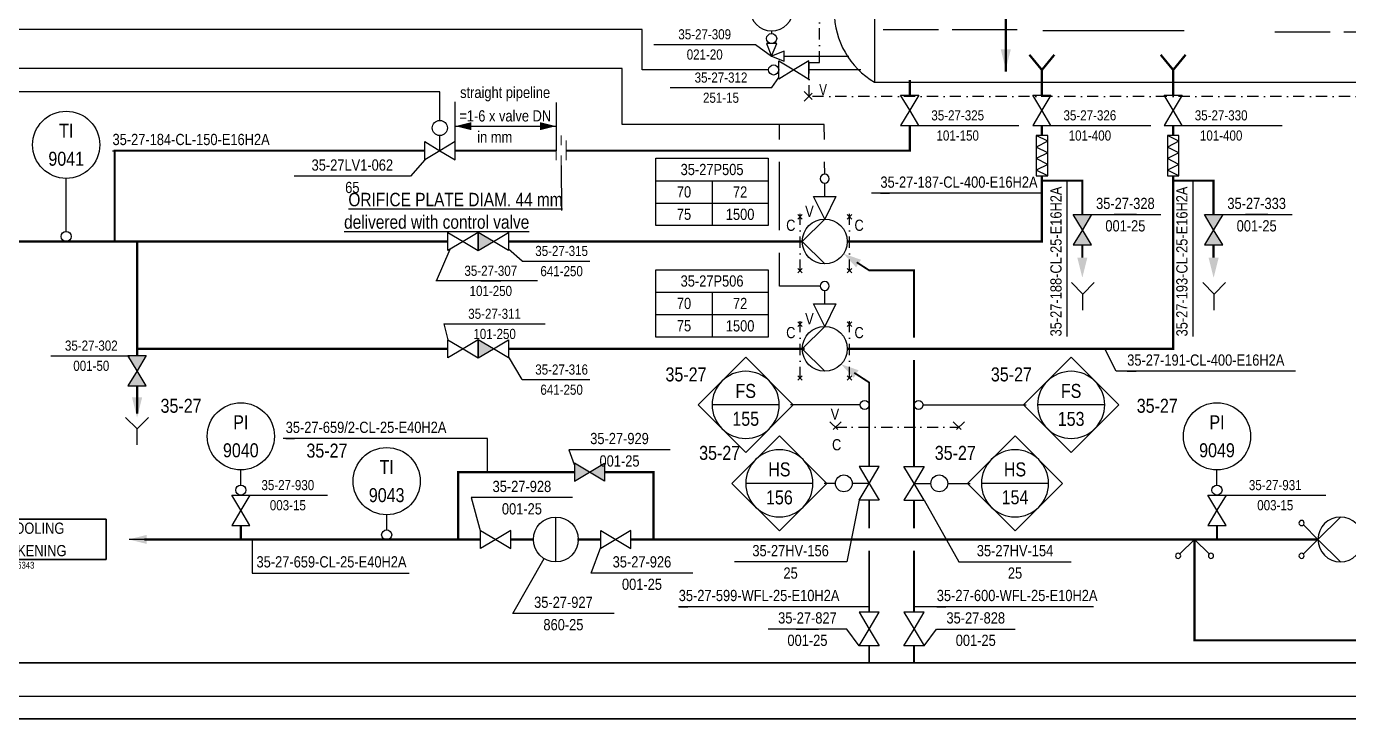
# Model space of a CAD drawing. Header units: millimetres. Extents: x -415 to 12957, y -5 to 599.
# Drawn here: x 5687.2 to 5981.8, y -0.2 to 154.4 of the extents above; entities that cross this region are included whole.
import ezdxf
from ezdxf.enums import TextEntityAlignment as Align

# ---------------------------------------------------------------- set-up
doc = ezdxf.new("R2010")
doc.units = ezdxf.units.MM
doc.header["$LTSCALE"] = 10
doc.header["$MEASUREMENT"] = 0
doc.linetypes.add('DASHDOT2', pattern=[0.5, 0.25, -0.125, 0, -0.125])
doc.linetypes.add('KV', pattern=[3, 2, -1])
doc.layers.get('0').update_dxf_attribs({"linetype": 'CONTINUOUS'})
for name, color, linetype in [('KURISTINLEVYT', 7, 'CONTINUOUS'), ('LAITTEISTO', 7, 'CONTINUOUS'), ('METALLILETKUT', 7, 'CONTINUOUS'), ('P-A-SHEET', 3, 'CONTINUOUS'), ('P-COND', 4, 'CONTINUOUS'), ('P-CVPOS', 7, 'CONTINUOUS'), ('P-DELIVERY_LIMIT', 1, 'DASHDOT2'), ('P-INSTRPOS', 7, 'CONTINUOUS'), ('P-INSTRPOS_TEXTS', 7, 'CONTINUOUS'), ('P-INSTRU', 7, 'CONTINUOUS'), ('P-LINEPOS', 7, 'CONTINUOUS'), ('P-OTHER', 7, 'CONTINUOUS'), ('P-PUMP_POS', 7, 'CONTINUOUS'), ('P-PUMPS', 7, 'CONTINUOUS'), ('P-SYMB', 7, 'CONTINUOUS'), ('P-VALVEPOS', 7, 'CONTINUOUS'), ('P-VENTS', 7, 'CONTINUOUS'), ('P-WATER', 3, 'CONTINUOUS'), ('zzzzzz', 7, 'CONTINUOUS')]:
    doc.layers.add(name, color=color, linetype=linetype)
doc.styles.add('ARIAL', font='ARIALN.TTF')
doc.styles.add('ARIALN', font='ARIALN.TTF')
doc.styles.add('MODESTD', font='ARIALN.TTF')
doc.styles.add('ROMA', font='ARIALN.TTF')
doc.styles.add('ROMANS', font='ARIALN.TTF')
doc.styles.get("Standard").update_dxf_attribs({"font": 'ARIALN.TTF'})

# ---------------------------------------------------------------- blocks, each defined once
blk = doc.blocks.new('LAI2587')
for p, q in [((0, 0), (2.5, 0)), ((0, -8.75), (0, 0)), ((2.5, 0), (2.5, -8.75)), ((2.5, -8.75), (0, -8.75))]:
    blk.add_line(p, q)
blk = doc.blocks.new('FLEXIBLE-JOINT')
for p, q in [((1.25, 8.75), (-1.25, 7.5)), ((1.25, 6.25), (-1.25, 7.5)), ((1.25, 6.25), (-1.25, 5)), ((1.25, 3.75), (-1.25, 5)), ((1.25, 3.75), (-1.25, 2.5)), ((1.25, 1.25), (-1.25, 2.5)), ((1.25, 1.25), (-1.25, 0))]:
    blk.add_line(p, q)
at = {"rotation": 180}
blk.add_blockref('LAI2587', (1.25, 0), dxfattribs=at)
blk = doc.blocks.new('ARROW')
blk.add_solid([(-2.5, -1.25), (-2.5, 1.25), (2.5, 0)])
at = {"linetype": 'Continuous', "flags": 1}
blk.add_attdef('SYM_WIDTH', (0, 0), '', height=3, dxfattribs=at)
blk = doc.blocks.new('PPI_0103B')
at = {"color": 0, "linetype": 'ByBlock'}
blk.add_circle((0, 0), 1.25, dxfattribs=at)
blk = doc.blocks.new('PPI_0900A')
at = {"color": 0, "linetype": 'ByBlock'}
blk.add_line((-2.5, 0), (2.5, 0), dxfattribs=at)
blk = doc.blocks.new('PPI_1000A')
at = {"color": 0, "linetype": 'ByBlock'}
blk.add_line((-1, 0), (1, 0), dxfattribs=at)
blk = doc.blocks.new('P7A0200')
at = {"color": 0, "linetype": 'ByBlock'}
for p, q in [((0, 5), (5, 0)), ((5, 0), (0, -5))]:
    blk.add_line(p, q, dxfattribs=at)
blk.add_lwpolyline([(0, -5, 1), (0, 5, 1)], format="xyb", close=True, dxfattribs=at)
blk = doc.blocks.new('PPI_0521A-25_0')
at = {"color": 0, "linetype": 'ByBlock'}
for p, q in [((0, 0), (25, 0)), ((0, -15), (0, 0)), ((25, 0), (25, -15)), ((0, -5), (25, -5)), ((12.5, -5), (12.5, -15)), ((0, -10), (25, -10)), ((25, -15), (0, -15))]:
    blk.add_line(p, q, dxfattribs=at)
blk = doc.blocks.new('PPI_1200A')
at = {"color": 0, "linetype": 'ByBlock'}
blk.add_circle((0, 0), 6, dxfattribs=at)
blk = doc.blocks.new('PPI_1100A')
at = {"color": 0, "linetype": 'ByBlock'}
blk.add_line((0, 0), (2, 0), dxfattribs=at)
blk = doc.blocks.new('P7A1100')
at = {"color": 0, "linetype": 'ByBlock'}
for points in [[(-3, -1.8), (-3, 1.8), (0, 0)], [(3, -1.8), (3, 1.8), (0, 0)]]:
    blk.add_lwpolyline(points, close=True, dxfattribs=at)
blk = doc.blocks.new('CVO650D')
at = {"color": 0, "linetype": 'Continuous'}
blk.add_lwpolyline([(-1.5, 4.5, -1), (1.5, 4.5, -1), (-1.5, 4.5)], format="xyb", close=True, dxfattribs=at)
blk.add_lwpolyline([(0, 0), (0, 3)], dxfattribs=at)
at = {"layer": 'P-VENTS', "color": 0, "linetype": 'Continuous'}
for points in [[(-3, -1.8), (-3, 1.8), (0, 0)], [(3, -1.8), (3, 1.8), (0, 0)]]:
    blk.add_lwpolyline(points, close=True, dxfattribs=at)
blk = doc.blocks.new('PRO66DD')
h = blk.add_hatch(color=0)
h.paths.add_polyline_path([(-3, 1.8), (-3, -1.8), (0, 0)])
h.paths.add_polyline_path([(3, -1.8), (3, 1.8), (0, 0)])
at = {"layer": 'P-VENTS', "color": 0, "linetype": 'Continuous'}
for points in [[(-3, -1.8), (-3, 1.8), (0, 0)], [(3, -1.8), (3, 1.8), (0, 0)]]:
    blk.add_lwpolyline(points, close=True, dxfattribs=at)
blk = doc.blocks.new('P7A1106')
at = {"color": 0, "linetype": 'ByBlock'}
for p, q in [((3, 1.8), (0, 0)), ((3, -1.8), (3, 1.8)), ((0, 0), (3, -1.8))]:
    blk.add_line(p, q, dxfattribs=at)
blk.add_lwpolyline([(-3, 1.8), (0, 0), (-3, -1.8)], close=True, dxfattribs=at)
blk.add_solid([(3, 1.8), (0, 0), (3, -1.8)], dxfattribs=at)
blk = doc.blocks.new('PI660O22')
at = {"linetype": 'KV'}
blk.add_line((5.03, -5.08), (5.03, 4.92), dxfattribs=at)
blk.add_circle((5.03, -0.08), 5)
at = {"layer": 'zzzzzz', "style": 'ROMA', "flags": 1}
for tag, p in [('LAINIMI', (0, 0)), ('LAIPOS', (0, -0.08)), ('LAIKAPA', (0, -0.16)), ('LAIMTEH', (0, -0.24)), ('LAIKIER', (0, -0.32)), ('LAIJANN', (0, -0.4)), ('LAIMASE', (0, -0.49)), ('LAIERI1', (0, -0.57)), ('LAIERI2', (0, -0.65)), ('LAIERI3', (0, -0.73)), ('LAIERI4', (0, -0.81)), ('LAILISA', (0, -0.89))]:
    blk.add_attdef(tag, p, '', height=0.05, dxfattribs=at)
blk = doc.blocks.new('P7A1305')
at = {"color": 0, "linetype": 'ByBlock'}
blk.add_solid([(-4, -1), (-4, 1), (0, 0)], dxfattribs=at)
blk = doc.blocks.new('*U71')
at = {"color": 0}
for points in [[(-47.5, -4.5), (-47.5, 4.5)], [(-47.5, 4.5), (-5, 4.5)], [(-5, 4.5), (0, 0)], [(0, 0), (-5, -4.5)], [(-5, -4.5), (-47.5, -4.5)]]:
    blk.add_lwpolyline(points, close=True, dxfattribs=at)
at = {"color": 7, "style": 'ARIALN'}
for tag, p in [('TEKSTI1', (-26.25, 2.5)), ('TEKSTI2', (-26.25, -2.5))]:
    blk.add_attdef(tag, text='', height=2.5, dxfattribs=at).set_placement(p, align=Align.MIDDLE_CENTER)
at = {"color": 1, "style": 'ARIALN'}
blk.add_attdef('KAAVIO', text='', height=1.5, dxfattribs=at).set_placement((-26.25, -5), align=Align.TOP_CENTER)
blk = doc.blocks.new('CVE4C1B')
at = {"color": 0, "linetype": 'Continuous'}
blk.add_lwpolyline([(-1.5, 4.5, -1), (1.5, 4.5, -1), (-1.5, 4.5)], format="xyb", close=True, dxfattribs=at)
blk.add_lwpolyline([(0, 0), (0, 3)], dxfattribs=at)
at = {"layer": 'P-VENTS', "color": 0, "linetype": 'Continuous'}
for points in [[(-3, -1.8), (-3, 1.8), (0, 0)], [(3, -1.8), (3, 1.8), (0, 0)]]:
    blk.add_lwpolyline(points, close=True, dxfattribs=at)
blk = doc.blocks.new('CVE4C33')
at = {"color": 0, "linetype": 'Continuous'}
blk.add_lwpolyline([(-1.5, 4.5, -1), (1.5, 4.5, -1), (-1.5, 4.5)], format="xyb", close=True, dxfattribs=at)
blk.add_lwpolyline([(0, 0), (0, 3)], dxfattribs=at)
at = {"layer": 'P-VENTS', "color": 0, "linetype": 'Continuous'}
for points in [[(-3, -1.8), (-3, 1.8), (0, 0)], [(3, -1.8), (3, 1.8), (0, 0)]]:
    blk.add_lwpolyline(points, close=True, dxfattribs=at)
blk = doc.blocks.new('PPI_0102B')
at = {"color": 0, "linetype": 'ByBlock'}
blk.add_circle((0, -1), 1, dxfattribs=at)
blk = doc.blocks.new('PPI_1207A')
at = {"color": 0, "linetype": 'ByBlock'}
for p, q in [((-8.5, 0), (0, 8.5)), ((0, 8.5), (8.5, 0)), ((0, -8.5), (-8.5, 0)), ((-6, 0), (6, 0)), ((8.5, 0), (0, -8.5))]:
    blk.add_line(p, q, dxfattribs=at)
blk.add_circle((0, 0), 6, dxfattribs=at)
blk = doc.blocks.new('p7a1370')
at = {"color": 0, "linetype": 'ByBlock'}
for p, q in [((1.25, 1.25), (-1.25, -1.25)), ((-1.25, 1.25), (1.25, -1.25))]:
    blk.add_line(p, q, dxfattribs=at)
blk = doc.blocks.new('P7A1330')
at = {"color": 0, "linetype": 'ByBlock'}
for q in [(-3.25, 3.25), (3.25, 3.25)]:
    blk.add_line((0, 0), q, dxfattribs=at)
for centre, start, end in [((-3.66, 3.66), 90, 270), ((-3.66, 3.66), 270, 90), ((3.66, 3.66), 90, 270), ((3.66, 3.66), 270, 90)]:
    blk.add_arc(centre, 0.575, start, end, dxfattribs=at)
blk = doc.blocks.new('P7A13E8')
at = {"color": 0, "linetype": 'Continuous'}
for points in [[(0, 5), (0, 8)], [(-2.5, 5), (2.5, 5), (0, 0), (-2.5, 5)]]:
    blk.add_lwpolyline(points, dxfattribs=at)
for start, end in [(90, 270), (270, 90)]:
    blk.add_arc((0, 9), 1, start, end, dxfattribs=at)
blk = doc.blocks.new('PPI_2100A')
at = {"color": 0, "linetype": 'ByBlock'}
blk.add_line((0, 0), (2, 0), dxfattribs=at)

msp = doc.modelspace()

# ---------------------------------------------------------------- linework, layer by layer
at = {"layer": 'KURISTINLEVYT', "const_width": 0.225}
for points in [[(5806.35, 127.89), (5806.35, 130.14)], [(5805.23, 124.52), (5805.23, 129.02)], [(5807.48, 129.02), (5807.48, 124.52)], [(5806.35, 125.64), (5806.35, 123.39)]]:
    msp.add_lwpolyline(points, dxfattribs=at)
at = {"layer": 'LAITTEISTO'}
for points in [[(5876.21, 173.44), (5876.21, 141.94)], [(5853.26, 153.39), (5853.26, 152.81)], [(5878.12, 153.7), (5890.44, 153.7)], [(5893.49, 153.7), (5907.94, 153.7)], [(5913.72, 153.5), (5945.15, 153.5)], [(5965.37, 153.2), (5977.69, 153.2)], [(5980.74, 153.2), (5995.19, 153.2)], [(5854.39, 150.56), (5852.14, 150.56)], [(5852.14, 150.56), (5853.26, 147.75)], [(5853.26, 147.75), (5854.39, 150.56)], [(5856.07, 148.88), (5853.26, 147.75)], [(5853.26, 147.75), (5856.07, 146.63)], [(5856.07, 146.63), (5856.07, 148.88)], [(5856.07, 147.75), (5870.49, 147.75)], [(5873.17, 144.69), (5861.59, 144.69)], [(5876.21, 141.94), (6127.71, 141.94)]]:
    msp.add_lwpolyline(points, dxfattribs=at)
msp.add_arc((5885.49, 157.69), 18.28, 120.5102, 239.4898, dxfattribs=at)
at = {"layer": 'P-A-SHEET', "color": 7, "const_width": 0.35}
for points in [[(-410, 0), (12952.06, 0), (12952.06, 594), (-410, 594)], [(-405, 5), (12947.06, 5), (12947.06, 589), (-405, 589)]]:
    msp.add_lwpolyline(points, close=True, dxfattribs=at)
at = {"layer": 'P-COND', "linetype": 'Continuous', "const_width": 0.5}
for points in [[(5905.43, 173.94), (5905.43, 144.31)], [(5910.7, 148.07), (5913.48, 144.69)], [(5916.25, 148.07), (5913.48, 144.69)], [(5939.95, 148.07), (5942.73, 144.69)], [(5945.5, 148.07), (5942.73, 144.69)], [(5913.48, 144.69), (5913.48, 139.07)], [(5942.73, 144.69), (5942.73, 139.07)], [(5884.03, 139.07), (5884.03, 142.44)], [(5913.48, 132.32), (5913.48, 130.07)], [(5942.73, 132.32), (5942.73, 130.07)], [(5782.71, 126.69), (5805.23, 126.69)], [(5913.48, 120), (5922.49, 120), (5922.49, 112.43)], [(5942.73, 120), (5951.74, 120), (5951.74, 112.43)], [(5781.14, 106.44), (5639.84, 106.44)], [(5711.88, 81), (5711.88, 106.44)], [(5860.1, 106.44), (5794.64, 106.44)], [(5922.49, 105.68), (5922.49, 102.85)], [(5951.74, 105.68), (5951.74, 102.85)], [(5860.6, 82.5), (5794.64, 82.5)], [(5711.88, 74.25), (5711.88, 68.07)], [(5734.99, 43.12), (5734.99, 40)], [(5952.49, 43.12), (5952.49, 40)], [(5788.43, 40), (5713.49, 40)], [(5800.18, 40), (5795.18, 40)], [(5800.18, 40), (5795.18, 40)], [(5815.18, 40), (5809.99, 40)], [(5815.18, 40), (5810.18, 40)], [(5821.93, 40), (5974.99, 40)], [(5947.49, 40), (5947.49, 20), (5947.49, 17.5), (6239.99, 17.5), (6239.99, 31.31)]]:
    msp.add_lwpolyline(points, dxfattribs=at)
at = {"layer": 'P-COND', "linetype": 'Continuous'}
for points in [[(5807.48, 126.69, 0.5, 0.5, 0), (5884.03, 126.69, 0.5, 0.5, 0), (5884.03, 132.32, 0, 0, 0)], [(5706.88, 106.44, 0.5, 0.5, 0), (5706.88, 126.69, 0.5, 0.5, 0), (5775.96, 126.69, 0, 0, 0)], [(5913.48, 121.07, 0.5, 0.5, 0), (5913.48, 106.44, 0.5, 0.5, 0), (5870.1, 106.44, 0, 0, 0)], [(5942.73, 121.07, 0.5, 0.5, 0), (5942.73, 82.5, 0.5, 0.5, 0), (5870.1, 82.5, 0, 0, 0)], [(5783.43, 40, 0.5, 0.5, 0), (5783.43, 55, 0.5, 0.5, 0), (5809.3, 55, 0, 0, 0)], [(5816.05, 55, 0.5, 0.5, 0), (5826.93, 55, 0.5, 0.5, 0), (5826.93, 40, 0, 0, 0)]]:
    msp.add_lwpolyline(points, format="xyseb", dxfattribs=at)
at = {"layer": 'P-COND', "const_width": 0.5}
msp.add_lwpolyline([(5711.88, 82.5), (5781.14, 82.5)], dxfattribs=at)
at = {"layer": 'P-CVPOS'}
for points in [[(5775.96, 124.67), (5772.77, 120.99), (5746.9, 120.99)], [(5872.74, 48.75), (5869.99, 35), (5844.99, 35)], [(5887.24, 48.75), (5894.99, 35), (5919.99, 35)]]:
    msp.add_lwpolyline(points, dxfattribs=at)
at = {"layer": 'P-DELIVERY_LIMIT'}
msp.add_lwpolyline([(6186.15, 178.46), (6186.15, 138.79), (5861.59, 138.79), (5861.59, 146.38), (5863.92, 146.38), (5863.92, 170), (5861.59, 170), (5861.59, 177.85), (5894.6, 177.85)], close=True, dxfattribs=at)
for points in [[(5860.53, 137.73), (5862.65, 139.85)], [(5860.53, 139.85), (5862.65, 137.72)], [(5859.1, 111.44), (5860.1, 112.44)], [(5859.1, 112.44), (5860.1, 111.44)], [(5859.6, 99.94), (5859.6, 112.94)], [(5870.1, 111.44), (5871.1, 112.44)], [(5870.1, 112.44), (5871.1, 111.44)], [(5870.6, 99.94), (5870.6, 112.94)], [(5859.1, 100.44), (5860.1, 99.44)], [(5859.1, 99.44), (5860.1, 100.44)], [(5870.1, 100.44), (5871.1, 99.44)], [(5870.1, 99.44), (5871.1, 100.44)], [(5859.1, 87.5), (5860.1, 88.5)], [(5859.1, 88.5), (5860.1, 87.5)], [(5859.6, 76), (5859.6, 89)], [(5870.1, 87.5), (5871.1, 88.5)], [(5870.1, 88.5), (5871.1, 87.5)], [(5870.6, 76), (5870.6, 89)], [(5859.1, 76.5), (5860.1, 75.5)], [(5859.1, 75.5), (5860.1, 76.5)], [(5870.1, 76.5), (5871.1, 75.5)], [(5870.1, 75.5), (5871.1, 76.5)], [(5867.49, 65), (5894.99, 65)]]:
    msp.add_lwpolyline(points, dxfattribs=at)
at = {"layer": 'P-INSTRU'}
for points in [[(5824.42, 153.69), (5642.57, 153.69)], [(5824.42, 144.69), (5824.42, 153.69)], [(5865.02, 129.19), (5864.99, 132.5), (5819.99, 132.5), (5819.99, 145), (5636.46, 145)], [(5852.59, 144.69), (5824.42, 144.69)], [(5854.99, 129.19), (5854.99, 132.5)], [(5854.99, 108.94), (5854.99, 124.19)], [(5865.1, 121.44), (5865.07, 124.19)], [(5806.35, 123.39), (5806.48, 113.36)], [(5864.1, 96.5), (5854.99, 96.5), (5854.99, 103.94)], [(5872.99, 70), (5857.49, 70)], [(5886.99, 70), (5909.99, 70)], [(5867.49, 52.5), (5864.99, 52.5)], [(5892.49, 52.5), (5897.49, 52.5)]]:
    msp.add_lwpolyline(points, dxfattribs=at)
at = {"layer": 'P-INSTRU', "linetype": 'Continuous'}
for points in [[(5779.34, 133.44), (5779.34, 139.78), (5636.46, 139.78)], [(5696.09, 108.69), (5696.09, 120.52)], [(5734.99, 52.12), (5734.99, 55.5)], [(5952.49, 52.12), (5952.49, 55.5)], [(5767.49, 42.12), (5767.49, 45.5)]]:
    msp.add_lwpolyline(points, dxfattribs=at)
at = {"layer": 'P-LINEPOS'}
for points in [[(5919.11, 85.27), (5919.11, 120)], [(5947.17, 85.27), (5947.17, 120)], [(5913.48, 117.18), (5875.49, 117.18)], [(5737.49, 40), (5737.49, 32.5), (5772.49, 32.5)]]:
    msp.add_lwpolyline(points, dxfattribs=at)
at = {"layer": 'P-OTHER'}
for points in [[(5782.71, 137.61), (5782.71, 126.69)], [(5805.23, 137.44), (5805.23, 126.69)], [(5782.71, 132.16), (5805.23, 132.16)], [(5920.05, 97.26), (5922.6, 94.72)], [(5922.6, 94.72), (5925.15, 97.26)], [(5949.3, 97.26), (5951.85, 94.72)], [(5951.85, 94.72), (5954.4, 97.26)], [(5922.6, 91.12), (5922.6, 94.72)], [(5951.85, 91.12), (5951.85, 94.72)], [(5969.99, 77.5), (5929.99, 77.5), (5927.49, 82.5)], [(5709.33, 67.21), (5711.88, 64.67)], [(5711.88, 64.67), (5714.42, 67.21)], [(5711.88, 61.07), (5711.88, 64.67)], [(5789.99, 55), (5789.99, 62.5), (5744.41, 62.49)], [(5760.87, 40), (5710.09, 39.99)], [(5874.99, 25), (5832.49, 25)], [(5924.99, 25), (5884.99, 25)]]:
    msp.add_lwpolyline(points, dxfattribs=at)
at = {"layer": 'P-VALVEPOS'}
for points in [[(5827.05, 150.39), (5849.65, 150.39), (5853.26, 147.75)], [(5830.68, 140.75), (5853.28, 140.75), (5854.84, 143)], [(5885.72, 132.32), (5908.32, 132.32)], [(5915.17, 132.32), (5937.77, 132.32)], [(5944.42, 132.32), (5967.02, 132.32)], [(5924.17, 112.43), (5939.99, 112.43)], [(5953.42, 112.43), (5969.24, 112.43)], [(5778.58, 97.66), (5781.64, 104.75)], [(5797.67, 102.08), (5794.64, 104.75)], [(5797.67, 102.08), (5812.77, 102.08)], [(5801.08, 97.66), (5778.48, 97.66)], [(5780.24, 88.07), (5802.84, 88.07)], [(5780.24, 88.07), (5781.14, 84.52)], [(5692.68, 80.97), (5710.28, 80.97)], [(5797.67, 75.64), (5794.64, 80.81)], [(5797.67, 75.64), (5812.77, 75.64)], [(5830.67, 60), (5808.07, 60), (5809.3, 56.69)], [(5736.67, 49.88), (5754.27, 49.88)], [(5808.92, 49.32), (5786.32, 49.32), (5788.43, 41.69)], [(5954.17, 49.88), (5976.77, 49.88)], [(5835.67, 32.5), (5813.07, 32.5), (5815.18, 38.31)], [(5818.17, 23.49), (5795.57, 23.49), (5802.56, 35.74)], [(5872.74, 16.25), (5869.99, 20), (5852.49, 20)], [(5887.24, 16.25), (5889.99, 20), (5907.49, 20)]]:
    msp.add_lwpolyline(points, dxfattribs=at)
at = {"layer": 'P-WATER'}
for points, const_width in [([(5884.99, 85), (5884.99, 100), (5874.99, 100), (5872.22, 101.8)], 0.4), ([(5884.99, 56.25), (5884.99, 80)], 0.4), ([(5874.99, 56.25), (5874.99, 75), (5871.67, 77.16)], 0.4), ([(5874.99, 42.5), (5874.99, 48.75)], 0.4), ([(5884.99, 42.5), (5884.99, 48.75)], 0.4), ([(5874.99, 23.75), (5874.99, 37.5)], 0.4), ([(5884.99, 23.75), (5884.99, 37.5)], 0.4), ([(5874.99, 12.5), (5874.99, 16.25)], 0.4), ([(5884.99, 12.5), (5884.99, 16.25)], 0.4), ([(-315, 12.5), (6789.82, 12.5)], 0.35)]:
    msp.add_lwpolyline(points, dxfattribs=dict(at, const_width=const_width))

# ---------------------------------------------------------------- block references
at = {"layer": 'METALLILETKUT', "xscale": -1.028571429000294, "yscale": 1.028571429000294, "zscale": 1.028571429000294, "rotation": 180}
for p in [(5913.48, 130.07), (5942.73, 130.07)]:
    msp.add_blockref('FLEXIBLE-JOINT', p, dxfattribs=at)
at = {"layer": 'P-COND', "linetype": 'Continuous', "xscale": 0.900000000000091, "yscale": 0.900000000000091, "zscale": 0.900000000000091, "rotation": 270}
for p in [(5905.43, 147.06), (5922.49, 100.6), (5951.74, 100.6), (5711.88, 69.42)]:
    msp.add_blockref('ARROW', p, dxfattribs=at)
at = {"layer": 'P-CVPOS', "color": 140, "xscale": -1}
msp.add_blockref('PPI_1000A', (5759.84, 120.99), dxfattribs=at)
at = {"layer": 'P-CVPOS', "color": 140, "rotation": 180}
msp.add_blockref('PPI_1000A', (5857.49, 35), dxfattribs=at)
at = {"layer": 'P-CVPOS', "color": 140}
msp.add_blockref('PPI_1000A', (5907.49, 35), dxfattribs=at)
at = {"layer": 'P-DELIVERY_LIMIT'}
for p in [(5867.49, 65), (5894.99, 65)]:
    msp.add_blockref('p7a1370', p, dxfattribs=at)
at = {"layer": 'P-INSTRPOS', "color": 140, "xscale": -0.8, "yscale": 0.8, "zscale": 0.8}
msp.add_blockref('PPI_1200A', (5853.26, 158.19), dxfattribs=at)
at = {"layer": 'P-INSTRU', "color": 140}
for name, p, xscale, yscale, zscale in [('PPI_0103B', (5853.26, 151.69), 0.899999999999636, 0.899999999999636, 0.899999999999636), ('PPI_0103B', (5853.71, 144.69), 0.899999999999636, 0.899999999999636, 0.899999999999636), ('PPI_1200A', (5696.09, 128), 1.2478, 1.2478, 1.2478), ('PPI_0103B', (5696.09, 107.57), 0.899999999999636, 0.899999999999636, 0.899999999999636), ('PPI_1207A', (5847.49, 70), -1.2478, 1.2478, 1.2478), ('PPI_1207A', (5919.99, 70), -1.2478, 1.2478, 1.2478), ('PPI_1200A', (5734.99, 63), 1.2478, 1.2478, 1.2478), ('PPI_1200A', (5952.49, 63), 1.2478, 1.2478, 1.2478), ('PPI_1207A', (5854.99, 52.5), -1.2478, 1.2478, 1.2478), ('PPI_1207A', (5907.49, 52.5), -1.2478, 1.2478, 1.2478), ('PPI_1200A', (5767.49, 53), 1.2478, 1.2478, 1.2478), ('PPI_0103B', (5734.99, 51), 0.9000000000005458, 0.9000000000005458, 0.9000000000005458), ('PPI_0103B', (5952.49, 51), 0.9000000000005458, 0.9000000000005458, 0.9000000000005458), ('PPI_0103B', (5767.49, 41), 0.9000000000005458, 0.9000000000005458, 0.9000000000005458)]:
    msp.add_blockref(name, p, dxfattribs=dict(at, xscale=xscale, yscale=yscale, zscale=zscale))
at = {"layer": 'P-INSTRU'}
for p, rotation in [((5874.99, 70), 270), ((5884.99, 70), 90)]:
    msp.add_blockref('PPI_0102B', p, dxfattribs=dict(at, rotation=rotation))
at = {"layer": 'P-LINEPOS', "color": 140}
for name, p in [('PPI_1100A', (5706.41, 126.69)), ('PPI_1100A', (5877.5, 117.18)), ('PPI_1100A', (5932.49, 77.5)), ('PPI_2100A', (5744.99, 62.5)), ('PPI_1100A', (5738.49, 32.5)), ('PPI_1100A', (5832.56, 25)), ('PPI_1100A', (5890.06, 25))]:
    msp.add_blockref(name, p, dxfattribs=at)
at = {"layer": 'P-LINEPOS', "color": 140, "rotation": 90}
for p in [(5919.11, 85.27), (5947.17, 85.27)]:
    msp.add_blockref('PPI_1100A', p, dxfattribs=at)
at = {"layer": 'P-OTHER', "xscale": -0.7200000000002547, "yscale": 0.7200000000002547, "zscale": 0.7200000000002547}
msp.add_blockref('ARROW', (5784.57, 132.16), dxfattribs=at)
at = {"layer": 'P-OTHER', "xscale": -0.7200000000002547, "yscale": 0.7200000000002547, "zscale": 0.7200000000002547, "rotation": 180}
msp.add_blockref('ARROW', (5803.43, 132.16), dxfattribs=at)
at = {"layer": 'P-OTHER'}
ref = msp.add_blockref('*U71', (5657.49, 40), dxfattribs=dict(at, xscale=-1))
ref.add_attrib('TEKSTI1', 'STEAM COOLING', dxfattribs={"layer": '0', "color": 7, "height": 2.5, "style": 'ARIALN'}).set_placement((5683.74, 42.5), align=Align.MIDDLE_CENTER)
ref.add_attrib('TEKSTI2', 'OCC THICKENING', dxfattribs={"layer": '0', "color": 7, "height": 2.5, "style": 'ARIALN'}).set_placement((5683.74, 37.5), align=Align.MIDDLE_CENTER)
ref.add_attrib('KAAVIO', 'STOD206343', dxfattribs={"layer": '0', "color": 1, "height": 1.5, "style": 'ARIALN'}).set_placement((5683.74, 35), align=Align.TOP_CENTER)
msp.add_blockref('PI660O22', (5800.15, 40.08), dxfattribs=at)
at = {"layer": 'P-PUMP_POS', "color": 140}
for p in [(5827.49, 125), (5827.49, 100.13)]:
    msp.add_blockref('PPI_0521A-25_0', p, dxfattribs=at)
at = {"layer": 'P-PUMPS', "xscale": -1}
for p in [(5865.1, 106.44), (5865.1, 82.5)]:
    msp.add_blockref('P7A0200', p, dxfattribs=at)
at = {"layer": 'P-PUMPS', "rotation": 180}
msp.add_blockref('P7A0200', (5979.99, 40), dxfattribs=at)
at = {"layer": 'P-SYMB'}
for p in [(5865.1, 111.44), (5865.1, 87.5)]:
    msp.add_blockref('P7A13E8', p, dxfattribs=at)
for name, p, rotation in [('P7A1305', (5869.29, 103.71), 146.9223287083059), ('P7A1305', (5868.74, 79.07), 146.9223287083057), ('P7A1330', (5974.99, 40), 90), ('P7A1305', (5709.99, 40), 180), ('P7A1330', (5947.49, 40), 180)]:
    msp.add_blockref(name, p, dxfattribs=dict(at, rotation=rotation))
at = {"layer": 'P-VALVEPOS', "color": 140, "xscale": 0.9, "yscale": 0.9, "zscale": 0.9}
for p in [(5838.35, 150.39), (5841.98, 140.75), (5894.72, 132.32), (5924.17, 132.32), (5953.42, 132.32), (5806.47, 102.08), (5790.69, 97.66), (5791.54, 88.07), (5701.68, 80.97), (5806.47, 75.64), (5745.47, 49.88), (5965.47, 49.88)]:
    msp.add_blockref('PPI_0900A', p, dxfattribs=at)
at = {"layer": 'P-VALVEPOS', "color": 140, "xscale": -1}
for p in [(5932.08, 112.43), (5961.33, 112.43), (5819.37, 60), (5797.62, 49.32), (5824.37, 32.5), (5806.87, 23.49)]:
    msp.add_blockref('PPI_0900A', p, dxfattribs=at)
at = {"layer": 'P-VALVEPOS', "color": 140, "xscale": -1, "rotation": 180}
for p in [(5861.24, 20), (5898.74, 20)]:
    msp.add_blockref('PPI_0900A', p, dxfattribs=at)
at = {"layer": 'P-VENTS', "xscale": 1.125, "yscale": 1.125, "zscale": 1.125}
for name, p in [('P7A1100', (5858.21, 144.69)), ('CVO650D', (5779.34, 126.69)), ('P7A1100', (5784.51, 106.44)), ('P7A1100', (5784.51, 82.5)), ('P7A1100', (5791.8, 40)), ('P7A1100', (5818.55, 40))]:
    msp.add_blockref(name, p, dxfattribs=at)
at = {"layer": 'P-VENTS'}
for name, p, xscale, yscale, zscale, rotation in [('P7A1100', (5884.03, 135.69), 1.125, 1.125, 1.125, 270), ('P7A1100', (5913.48, 135.69), 1.125, 1.125, 1.125, 270), ('P7A1100', (5942.73, 135.69), 1.125, 1.125, 1.125, 270), ('PRO66DD', (5922.49, 109.05), 1.125000000000022, 1.125000000000022, 1.125000000000022, 270), ('PRO66DD', (5951.74, 109.05), 1.125000000000022, 1.125000000000022, 1.125000000000022, 270), ('P7A1106', (5791.26, 106.44), 1.12499999999999, 1.12499999999999, 1.12499999999999, 179.9999999999999), ('P7A1106', (5791.26, 82.5), 1.12499999999999, 1.12499999999999, 1.12499999999999, 179.9999999999999), ('PRO66DD', (5711.88, 77.63), 1.125000000000022, 1.125000000000022, 1.125000000000022, 270), ('PRO66DD', (5812.68, 55), 1.125000000000022, 1.125000000000022, 1.125000000000022, 180), ('CVE4C33', (5874.99, 52.5), 1.25, 1.25, 1.25, 90), ('CVE4C1B', (5884.99, 52.5), 1.25, 1.25, 1.25, 270), ('P7A1100', (5734.99, 46.5), 1.125, 1.125, 1.125, 270), ('P7A1100', (5952.49, 46.5), 1.125, 1.125, 1.125, 270), ('P7A1100', (5874.99, 20), 1.25, 1.25, 1.25, 90), ('P7A1100', (5884.99, 20), 1.25, 1.25, 1.25, 90)]:
    msp.add_blockref(name, p, dxfattribs=dict(at, xscale=xscale, yscale=yscale, zscale=zscale, rotation=rotation))

# ---------------------------------------------------------------- texts
at = {"layer": 'KURISTINLEVYT', "insert": (5758, 117.29), "char_height": 3, "width": 99.7937, "attachment_point": 1}
msp.add_mtext('\\L ORIFICE PLATE DIAM. 44 mm\\Pdelivered with control valve', dxfattribs=at)
at = {"layer": 'P-CVPOS', "color": 140, "style": 'ARIAL'}
for s, p in [('35-27LV1-062', (5759.84, 123.49)), ('65', (5759.84, 118.49)), ('35-27HV-156', (5857.49, 37.5)), ('35-27HV-154', (5907.49, 37.5)), ('25', (5857.49, 32.5)), ('25', (5907.49, 32.5))]:
    msp.add_text(s, height=2.5, dxfattribs=at).set_placement(p, align=Align.MIDDLE)
at = {"layer": 'P-DELIVERY_LIMIT', "insert": (5863.87, 141.54), "char_height": 2.5, "width": 12, "attachment_point": 1, "rotation": 359.947}
msp.add_mtext('{\\W0.9;\\T0.95;V}', dxfattribs=at)
at = {"layer": 'P-DELIVERY_LIMIT', "style": 'ROMANS'}
for p in [(5862.64, 111.9), (5862.64, 87.96), (5868.33, 66.68)]:
    msp.add_attdef('V', text='', height=2.5, dxfattribs=at).set_placement(p, align=Align.RIGHT)
for p in [(5856.5, 108.81), (5871.72, 108.81), (5856.5, 84.87), (5871.72, 84.87), (5866.72, 59.87)]:
    msp.add_attdef('C', p, '', height=2.5, dxfattribs=at)
at = {"layer": 'P-INSTRPOS_TEXTS', "style": 'ARIAL'}
for s, p in [('TI', (5696.09, 131.12)), ('9041', (5696.09, 124.89)), ('FS', (5847.49, 73.12)), ('FS', (5919.99, 73.12)), ('155', (5847.49, 66.88)), ('153', (5919.99, 66.88)), ('PI', (5734.99, 66.12)), ('PI', (5952.49, 66.12)), ('9040', (5734.99, 59.88)), ('9049', (5952.49, 59.88)), ('TI', (5767.49, 56.12)), ('HS', (5854.99, 55.62)), ('HS', (5907.49, 55.62)), ('9043', (5767.49, 49.88)), ('156', (5854.99, 49.38)), ('154', (5907.49, 49.38))]:
    msp.add_text(s, height=3.119, dxfattribs=at).set_placement(p, align=Align.MIDDLE)
for p in [(5838.75, 75.24), (5911.25, 75.24), (5726.25, 68.24), (5943.75, 68.24), (5758.75, 58.24), (5846.25, 57.74), (5898.75, 57.74)]:
    msp.add_text('35-27', height=3.119, dxfattribs=at).set_placement(p, align=Align.RIGHT)
at = {"layer": 'P-LINEPOS', "color": 140, "style": 'ARIAL'}
for s, p in [('35-27-184-CL-150-E16H2A', (5706.41, 129.19)), ('35-27-187-CL-400-E16H2A', (5877.5, 119.68)), ('35-27-191-CL-400-E16H2A', (5932.49, 80)), ('35-27-659/2-CL-25-E40H2A', (5744.99, 65)), ('35-27-659-CL-25-E40H2A', (5738.49, 35)), ('35-27-599-WFL-25-E10H2A', (5832.56, 27.5)), ('35-27-600-WFL-25-E10H2A', (5890.06, 27.5))]:
    msp.add_text(s, height=2.5, dxfattribs=at).set_placement(p, align=Align.MIDDLE_LEFT)
for s, p in [('35-27-188-CL-25-E16H2A', (5916.61, 85.27)), ('35-27-193-CL-25-E16H2A', (5944.67, 85.27))]:
    msp.add_text(s, height=2.5, rotation=90, dxfattribs=at).set_placement(p, align=Align.MIDDLE_LEFT)
at = {"layer": 'P-OTHER', "style": 'MODESTD'}
for s, p in [('straight pipeline', (5783.85, 138.44)), ('=1-6 x valve DN', (5783.68, 133.2)), ('in mm', (5787.67, 128.49))]:
    msp.add_text(s, height=2.5, dxfattribs=at).set_placement(p)
at = {"layer": 'P-PUMP_POS', "color": 140, "style": 'ARIAL'}
for s, p in [('35-27P505', (5839.99, 122.5)), ('70', (5833.74, 117.5)), ('72', (5846.24, 117.5)), ('75', (5833.74, 112.5)), ('1500', (5846.24, 112.5)), ('35-27P506', (5839.99, 97.63)), ('70', (5833.74, 92.63)), ('72', (5846.24, 92.63)), ('75', (5833.74, 87.63)), ('1500', (5846.24, 87.63))]:
    msp.add_text(s, height=2.5, dxfattribs=at).set_placement(p, align=Align.MIDDLE)
at = {"layer": 'P-VALVEPOS', "color": 140, "style": 'ARIAL'}
for s, height, p in [('35-27-309', 2.25, (5838.35, 152.64)), ('021-20', 2.25, (5838.35, 148.14)), ('35-27-312', 2.25, (5841.98, 143)), ('251-15', 2.25, (5841.98, 138.5)), ('35-27-325', 2.25, (5894.72, 134.57)), ('35-27-326', 2.25, (5924.17, 134.57)), ('35-27-330', 2.25, (5953.42, 134.57)), ('101-150', 2.25, (5894.72, 130.07)), ('101-400', 2.25, (5924.17, 130.07)), ('101-400', 2.25, (5953.42, 130.07)), ('35-27-328', 2.5, (5932.08, 114.93)), ('35-27-333', 2.5, (5961.33, 114.93)), ('001-25', 2.5, (5932.08, 109.93)), ('001-25', 2.5, (5961.33, 109.93)), ('35-27-315', 2.25, (5806.47, 104.33)), ('35-27-307', 2.25, (5790.69, 99.91)), ('641-250', 2.25, (5806.47, 99.83)), ('101-250', 2.25, (5790.69, 95.41)), ('35-27-311', 2.25, (5791.54, 90.32)), ('101-250', 2.25, (5791.54, 85.82)), ('35-27-302', 2.25, (5701.68, 83.22)), ('001-50', 2.25, (5701.68, 78.72)), ('35-27-316', 2.25, (5806.47, 77.89)), ('641-250', 2.25, (5806.47, 73.39)), ('35-27-929', 2.5, (5819.37, 62.5)), ('001-25', 2.5, (5819.37, 57.5)), ('35-27-930', 2.25, (5745.47, 52.12)), ('35-27-928', 2.5, (5797.62, 51.82)), ('35-27-931', 2.25, (5965.47, 52.12)), ('003-15', 2.25, (5745.47, 47.63)), ('001-25', 2.5, (5797.62, 46.82)), ('003-15', 2.25, (5965.47, 47.63)), ('35-27-926', 2.5, (5824.37, 35)), ('001-25', 2.5, (5824.37, 30)), ('35-27-927', 2.5, (5806.87, 25.99)), ('35-27-827', 2.5, (5861.24, 22.5)), ('35-27-828', 2.5, (5898.74, 22.5)), ('860-25', 2.5, (5806.87, 20.99)), ('001-25', 2.5, (5861.24, 17.5)), ('001-25', 2.5, (5898.74, 17.5))]:
    msp.add_text(s, height=height, dxfattribs=at).set_placement(p, align=Align.MIDDLE)

doc.saveas('drawing.dxf')
